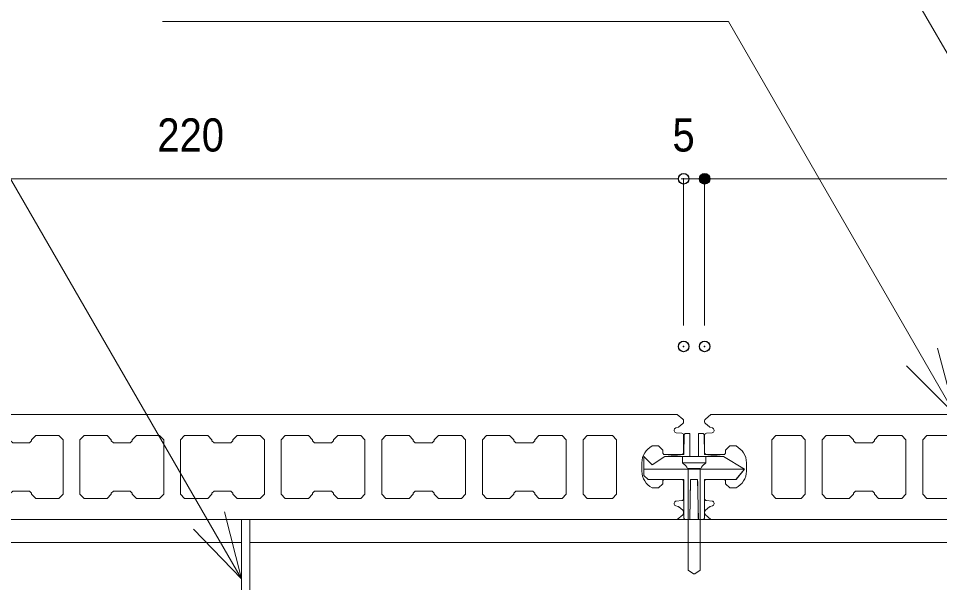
# Model space of a CAD drawing. Units: millimetres, scale not verified. Extents: x -4750 to 4750, y -3000 to 3000.
# Drawn here: x -1944.9 to -1725.2, y -2017.1 to -1882.5 of the extents above; entities that cross this region are included whole.
import ezdxf
from ezdxf.enums import TextEntityAlignment as Align

# ---------------------------------------------------------------- set-up
doc = ezdxf.new("R2010")
doc.units = ezdxf.units.MM
doc.header["$LTSCALE"] = 5
doc.header["$PDMODE"] = 32
doc.header["$PDSIZE"] = 2.5
for name, color, linetype, lineweight in [('0-0_デッキ', 7, 'Continuous', 9), ('0-2_根太', 7, 'Continuous', 9), ('0-3_一般', 7, 'Continuous', 9), ('0-4_0', 7, 'Continuous', 9), ('0-6_文字', 7, 'Continuous', 9), ('0-7_寸法', 7, 'Continuous', 9), ('0-A_WQCS', 7, 'Continuous', 9)]:
    doc.layers.add(name, color=color, linetype=linetype, lineweight=lineweight)
doc.layers.add('0-9_Defpoints', color=7, linetype='Continuous')
doc.styles.add('Osaka', font='')
doc.styles.get('Osaka').set_extended_font_data('Osaka')

# ---------------------------------------------------------------- blocks, each defined once
blk = doc.blocks.new('_DOT')
at = {"layer": '0-4_0'}
for p, q in [((-10, 0), (-20, 0)), ((-5, 0), (5, 0))]:
    blk.add_line(p, q, dxfattribs=at)
blk = doc.blocks.new('グループ-320-1')
at = {"layer": '0-2_根太'}
for p, q in [((-8395, -58586.4), (-3005.1, -58586.4)), ((-8395, -58986.4), (-8395, -58586.4)), ((-8395, -58696.4), (-3005.1, -58696.4))]:
    blk.add_line(p, q, dxfattribs=at)
blk = doc.blocks.new('グループ-29-1')
at = {"layer": '0-A_WQCS'}
for p, q in [((-48.2, 329.1), (-49.8, 234.5)), ((-20, 335), (-42.2, 335)), ((-20, 335), (-20, 329.2)), ((-20, 329.2), (-20, 234.7)), ((20, 329.2), (20, 335)), ((42.2, 335), (20, 335)), ((20, 234.7), (20, 329.2)), ((49.8, 234.5), (48.2, 329.1)), ((-140, 225), (140, 225)), ((240, 165), (-240, 165)), ((200, 115), (240, 165)), ((-50, 105.6), (-50, -69)), ((-16.9, 105.3), (-19.9, -69.2)), ((19.9, -69.2), (16.9, 105.3)), ((50, -69), (50, 105.6)), ((-44, -75), (-20, -75)), ((-19.9, -69.2), (-20, -75)), ((20, -75), (19.9, -69.2)), ((20, -75), (44, -75))]:
    blk.add_line(p, q, dxfattribs=at)
blk.add_lwpolyline([(-240, 225), (-200, 185), (-140, 225), (-49.8, 235), (-48.2, 329.1), (-42.2, 335), (-20, 335), (-20, 225), (20, 225), (20, 335), (42.2, 335), (48.2, 329.1), (49.8, 235), (140, 225), (240, 165), (198.9, 115), (50, 115), (50, -69), (44, -75), (20, -75), (16.7, 115), (-16.7, 115), (-20, -75), (-44, -75), (-50, -69), (-50, 115), (-220, 115), (-240, 135)], close=True, dxfattribs=at)
for centre, start, end in [((-42.2, 329), 90, 179), ((42.2, 329), 1, 90), ((-44, -69), 180, 270), ((44, -69), 270, 0)]:
    blk.add_arc(centre, 6, start, end, dxfattribs=at)
blk = doc.blocks.new('グループ-30-1')
at = {"layer": '0-A_WQCS'}
for p, q in [((55, 225), (55, 195)), ((55, 195), (-55, 195)), ((-55, 195), (-39.9, 179.9)), ((55, 195), (39.9, 179.9)), ((28.2, 168.2), (-28.2, 168.2)), ((-28.2, 151.6), (-28.2, -317)), ((28.2, 151.6), (28.2, -317)), ((-28.2, -317), (-3.6, -334.2)), ((-3.6, -334.2), (0, -335))]:
    blk.add_line(p, q, dxfattribs=at)
for points in [[(55, 225), (-55, 225), (-55, 195)], [(0, -335), (3.6, -334.2), (28.2, -317)]]:
    blk.add_lwpolyline(points, dxfattribs=at)
for centre, start, end in [((-68.2, 151.6), 0, 45), ((68.2, 151.6), 135, 180)]:
    blk.add_arc(centre, 40, start, end, dxfattribs=at)
blk = doc.blocks.new('グループ-31-1')
at = {"layer": '0-A_WQCS'}
for name in ['グループ-29-1', 'グループ-30-1']:
    blk.add_blockref(name, (0, 0), dxfattribs=at)
blk = doc.blocks.new('WQCS2016断')
at = {"layer": '0-A_WQCS'}
blk.add_blockref('グループ-31-1', (0, 0), dxfattribs=at)
blk = doc.blocks.new('グループ-356-1')
at = {"layer": '0-2_根太'}
for p, q in [((-8435, -58586.4), (-13602.5, -58586.4)), ((-8435, -58986.4), (-8435, -58586.4)), ((-8435, -58696.4), (-13602.5, -58696.4))]:
    blk.add_line(p, q, dxfattribs=at)
blk = doc.blocks.new('シンボル-32')
at = {"layer": '0-3_一般'}
for p, q in [((1977.2, 214.7), (1977.2, 220)), ((1932.2, 173.1), (1932.2, 176.2)), ((1939.4, 186), (1950.3, 189.2)), ((1953.7, 191), (1973.4, 206.7)), ((2081, 206.7), (2100.7, 191)), ((2104.1, 189.2), (2115, 186)), ((1967.9, 160.6), (1941.5, 163)), ((2112.9, 163), (2086.5, 160.6)), ((1777.2, -20), (1777.2, 20)), ((2277.2, 20), (2277.2, -20)), ((1932.2, -176.2), (1932.2, -173.1)), ((1941.5, -163), (1967.9, -160.6)), ((2086.5, -160.6), (2112.9, -163)), ((1950.3, -189.2), (1939.4, -186)), ((1973.4, -206.7), (1953.7, -191)), ((1977.2, -220), (1977.2, -214.7)), ((2100.7, -191), (2081, -206.7)), ((2115, -186), (2104.1, -189.2)), ((1947, -250), (1973.5, -227.8))]:
    blk.add_line(p, q, dxfattribs=at)
for points in [[(1973.5, 227.8), (1947, 250), (-2392.6, 250), (-2419.1, 227.8)], [(2077.2, 220), (2077.2, 214.7), (2077.2, 214.7)], [(5197.2, 115), (5277.2, 115), (5287.2, 125), (5287.2, 130), (5300, 142.8), (5300, 250), (2107.4, 250), (2080.9, 227.8)], [(2122.2, 176.2), (2122.2, 173.1), (2122.2, 173.1)], [(1827.2, 100), (1857.2, 100), (1877.2, 80), (1877.2, 65), (1882.2, 60), (1972.2, 60), (1977.2, 65), (1977.2, 150.5)], [(2077.2, 150.5), (2077.2, 65), (2082.2, 60), (2172.2, 60), (2177.2, 65), (2177.2, 80), (2197.2, 100), (2227.2, 100)], [(2080.9, -227.8), (2107.4, -250), (5300, -250), (5300, -142.8), (5287.2, -130), (5287.2, -125), (5277.2, -115), (5197.2, -115), (5187.2, -125), (5187.2, -130), (5167.2, -150), (5057.2, -150), (5037.2, -130), (5037.2, 130), (5057.2, 150), (5167.2, 150), (5187.2, 130), (5187.2, 125), (5197.2, 115)], [(1977.2, -150.5), (1977.2, -65), (1972.2, -60), (1882.2, -60), (1877.2, -65), (1877.2, -80), (1857.2, -100), (1827.2, -100)], [(2227.2, -100), (2197.2, -100), (2177.2, -80), (2177.2, -65), (2172.2, -60), (2082.2, -60), (2077.2, -65), (2077.2, -150.5), (2077.2, -150.5)], [(2122.2, -173.1), (2122.2, -176.2), (2122.2, -176.2)], [(2077.2, -214.7), (2077.2, -220), (2077.2, -220)], [(-2419.1, -227.8), (-2392.6, -250), (1947, -250)]]:
    blk.add_lwpolyline(points, dxfattribs=at)
for points in [[(-1142.8, -115), (-1222.8, -115), (-1232.8, -125), (-1232.8, -130), (-1252.8, -150), (-1362.8, -150), (-1382.8, -130), (-1382.8, 130), (-1362.8, 150), (-1252.8, 150), (-1232.8, 130), (-1232.8, 125), (-1222.8, 115), (-1142.8, 115), (-1132.8, 125), (-1132.8, 130), (-1112.8, 150), (-1002.8, 150), (-982.8, 130), (-982.8, -130), (-1002.8, -150), (-1112.8, -150), (-1132.8, -130), (-1132.8, -125)], [(-522.8, 150), (-502.8, 130), (-502.8, -130), (-522.8, -150), (-632.8, -150), (-652.8, -130), (-652.8, -125), (-662.8, -115), (-742.8, -115), (-752.8, -125), (-752.8, -130), (-772.8, -150), (-882.8, -150), (-902.8, -130), (-902.8, 130), (-882.8, 150), (-772.8, 150), (-752.8, 130), (-752.8, 125), (-742.8, 115), (-662.8, 115), (-652.8, 125), (-652.8, 130), (-632.8, 150)], [(-402.8, 150), (-292.8, 150), (-272.8, 130), (-272.8, 125), (-262.8, 115), (-182.8, 115), (-172.8, 125), (-172.8, 130), (-152.8, 150), (-42.8, 150), (-22.8, 130), (-22.8, -130), (-42.8, -150), (-152.8, -150), (-172.8, -130), (-172.8, -125), (-182.8, -115), (-262.8, -115), (-272.8, -125), (-272.8, -130), (-292.8, -150), (-402.8, -150), (-422.8, -130), (-422.8, 130)], [(207.2, 125), (217.2, 115), (297.2, 115), (307.2, 125), (307.2, 130), (327.2, 150), (437.2, 150), (457.2, 130), (457.2, -130), (437.2, -150), (327.2, -150), (307.2, -130), (307.2, -125), (297.2, -115), (217.2, -115), (207.2, -125), (207.2, -130), (187.2, -150), (77.2, -150), (57.2, -130), (57.2, 130), (77.2, 150), (187.2, 150), (207.2, 130)], [(787.2, 125), (787.2, 130), (807.2, 150), (917.2, 150), (937.2, 130), (937.2, -130), (917.2, -150), (807.2, -150), (787.2, -130), (787.2, -125), (777.2, -115), (697.2, -115), (687.2, -125), (687.2, -130), (667.2, -150), (557.2, -150), (537.2, -130), (537.2, 130), (557.2, 150), (667.2, 150), (687.2, 130), (687.2, 125), (697.2, 115), (777.2, 115)], [(1147.2, -150), (1037.2, -150), (1017.2, -130), (1017.2, 130), (1037.2, 150), (1147.2, 150), (1167.2, 130), (1167.2, 125), (1177.2, 115), (1257.2, 115), (1267.2, 125), (1267.2, 130), (1287.2, 150), (1397.2, 150), (1417.2, 130), (1417.2, -130), (1397.2, -150), (1287.2, -150), (1267.2, -130), (1267.2, -125), (1257.2, -115), (1177.2, -115), (1167.2, -125), (1167.2, -130)], [(1657.2, -130), (1637.2, -150), (1517.2, -150), (1497.2, -130), (1497.2, 130), (1517.2, 150), (1637.2, 150), (1657.2, 130)], [(2557.2, -130), (2537.2, -150), (2417.2, -150), (2397.2, -130), (2397.2, 130), (2417.2, 150), (2537.2, 150), (2557.2, 130)], [(2887.2, 130), (2907.2, 150), (3017.2, 150), (3037.2, 130), (3037.2, -130), (3017.2, -150), (2907.2, -150), (2887.2, -130), (2887.2, -125), (2877.2, -115), (2797.2, -115), (2787.2, -125), (2787.2, -130), (2767.2, -150), (2657.2, -150), (2637.2, -130), (2637.2, 130), (2657.2, 150), (2767.2, 150), (2787.2, 130), (2787.2, 125), (2797.2, 115), (2877.2, 115), (2887.2, 125)], [(3367.2, -130), (3367.2, -125), (3357.2, -115), (3277.2, -115), (3267.2, -125), (3267.2, -130), (3247.2, -150), (3137.2, -150), (3117.2, -130), (3117.2, 130), (3137.2, 150), (3247.2, 150), (3267.2, 130), (3267.2, 125), (3277.2, 115), (3357.2, 115), (3367.2, 125), (3367.2, 130), (3387.2, 150), (3497.2, 150), (3517.2, 130), (3517.2, -130), (3497.2, -150), (3387.2, -150)]]:
    blk.add_lwpolyline(points, close=True, dxfattribs=at)
for centre, radius, start, end in [((1967, 220), 10.2, 0, 50.1955), ((2087.4, 220), 10.2, 129.8045, 180), ((1942.4, 176.2), 10.2, 106.6982, 180), ((1947.4, 199), 10.2, 286.6988, 308.659), ((1967, 214.7), 10.2, 308.6588, 0), ((2087.4, 214.7), 10.2, 180, 231.341), ((2107, 199), 10.2, 231.341, 253.3012), ((2112, 176.2), 10.2, 0, 73.3018), ((1942.4, 173.1), 10.2, 180, 264.9213), ((1967, 150.5), 10.2, 0, 84.9213), ((2087.4, 150.5), 10.2, 95.0787, 180), ((2112, 173.1), 10.2, 275.0793, 0), ((1871.4, 16.8), 94.2, 117.9496, 178.0317), ((2183, 16.8), 94.2, 1.9683, 62.0504), ((1871.4, -16.8), 94.2, 181.9683, 242.0504), ((2183, -16.8), 94.2, 297.9496, 358.0317), ((1942.4, -173.1), 10.2, 95.0787, 180), ((1967, -150.5), 10.2, 275.0787, 0), ((2087.4, -150.5), 10.2, 180, 264.9207), ((2112, -173.1), 10.2, 0, 84.9213), ((1942.4, -176.2), 10.2, 180, 253.3018), ((1947.4, -199), 10.2, 51.341, 73.3012), ((1967, -214.7), 10.2, 0, 51.3412), ((2087.4, -214.7), 10.2, 128.6588, 180), ((2107, -199), 10.2, 106.6988, 128.659), ((2112, -176.2), 10.2, 286.6986, 0), ((1967, -220), 10.2, 309.8045, 0), ((2087.4, -220), 10.2, 180, 230.1952)]:
    blk.add_arc(centre, radius, start, end, dxfattribs=at)

msp = doc.modelspace()

# ---------------------------------------------------------------- hatches: boundary and pattern name
at = {"layer": '0-7_寸法'}
msp.add_hatch(color=256, dxfattribs=at).paths.add_polyline_path([(-1780.015, -1920.764, 1), (-1782.519, -1920.764, 1)])

# ---------------------------------------------------------------- linework, layer by layer
at = {"layer": '0-6_文字'}
for p, q in [((-1740.197, -1861.776), (-1667.895, -1987.006)), ((-1775.604, -1883.266), (-1910.553, -1883.266)), ((-1775.604, -1883.266), (-1721.483, -1977.006)), ((-1963.36, -1892.148), (-1891.752, -2016.175))]:
    msp.add_line(p, q, dxfattribs=at)
for points in [[(-1725.737, -1961.131), (-1721.483, -1977.006), (-1733.104, -1965.385)], [(-1895.728, -2000.228), (-1891.752, -2016.175), (-1903.169, -2004.352)]]:
    msp.add_lwpolyline(points, dxfattribs=at)
at = {"layer": '0-7_寸法'}
for p, q in [((-2003.764, -1920.764), (-1788.771, -1920.764)), ((-1788.771, -1920.764), (-1791.275, -1920.764)), ((-1786.267, -1955.764), (-1786.267, -1920.764)), ((-1786.267, -1955.764), (-1786.267, -1920.764)), ((-1786.267, -1920.764), (-1781.267, -1920.764)), ((-1781.267, -1920.764), (-1620.253, -1920.764)), ((-1781.267, -1955.764), (-1781.267, -1920.764)), ((-1778.764, -1920.764), (-1776.26, -1920.764))]:
    msp.add_line(p, q, dxfattribs=at)
msp.add_circle((-1781.267, -1920.764), 1.252, dxfattribs=at)
at = {"layer": '0-9_Defpoints'}
for p in [(-1786.267, -1920.764), (-1781.267, -1920.764), (-1786.267, -1960.764), (-1781.267, -1960.764)]:
    msp.add_point(p, dxfattribs=at)

# ---------------------------------------------------------------- block references
at = {"layer": '0-0_デッキ', "xscale": 0.05, "yscale": 0.05}
msp.add_blockref('シンボル-32', (-1885.127, -1989.506), dxfattribs=at)
at = {"layer": '0-2_根太', "xscale": 0.05, "yscale": 0.05}
for name in ['グループ-356-1', 'グループ-320-1']:
    msp.add_blockref(name, (-1470, 927.316), dxfattribs=at)
at = {"layer": '0-7_寸法', "xscale": 0.1251862, "yscale": 0.1251862}
msp.add_blockref('_DOT', (-1786.267, -1920.764), dxfattribs=at)
msp.add_blockref('_DOT', (-1786.267, -1920.764), dxfattribs=at)
at = {"layer": '0-7_寸法', "xscale": 0.1251862, "yscale": 0.1251862, "rotation": 180}
msp.add_blockref('_DOT', (-1781.267, -1920.764), dxfattribs=at)
at = {"layer": '0-A_WQCS', "xscale": 0.05, "yscale": 0.05}
msp.add_blockref('WQCS2016断', (-1783.766, -1998.257), dxfattribs=at)

# ---------------------------------------------------------------- texts
at = {"layer": '0-7_寸法', "style": 'Osaka', "width": 0.9}
for s, p in [('220', (-1911.78, -1916.638)), ('5', (-1788.938, -1916.638))]:
    msp.add_text(s, height=7.918, dxfattribs=at).set_placement(p, align=Align.BOTTOM_LEFT)

doc.saveas('drawing.dxf')
